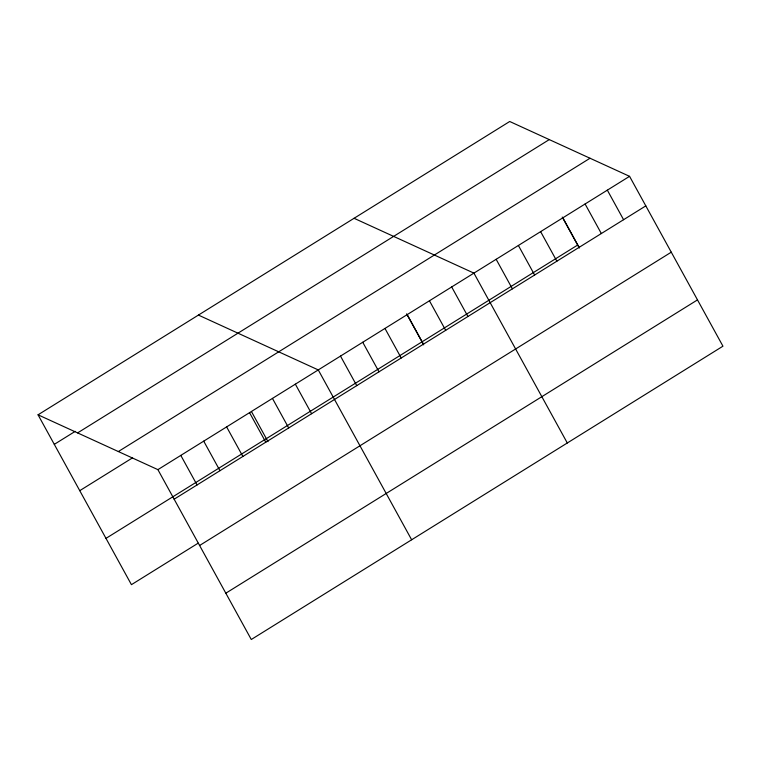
<?xml version="1.0" encoding="UTF-8"?>
<svg xmlns="http://www.w3.org/2000/svg" width="761" height="761" viewBox="0 0 761 761"><rect width="100%" height="100%" fill="white"/><g stroke="black" fill="none" stroke-linecap="round" stroke-linejoin="round"><path stroke-width="1.14" d="M38.05 414.812L509.718 121.494L629.566 176.333L722.95 346.188L251.282 639.506L157.898 469.642L38.05 414.812L131.434 584.667L198.164 543.164M54.297 444.357L75.215 431.354M77.603 432.904L549.271 139.596M118.345 451.549L590.022 158.24M79.753 490.664L132.547 457.837M157.898 469.642L629.566 176.333M105.979 538.369L577.647 245.052M174.145 499.197L645.813 205.879M199.601 545.494L671.269 252.186M225.827 593.2L697.495 299.891M354.065 218.293L473.922 273.123L567.297 442.988M198.421 315.083L318.269 369.922L411.644 539.777M607.335 190.155L623.582 219.71M585.095 203.986L601.342 233.541M562.864 217.817L579.111 247.363M562.255 217.056L579.302 248.076M540.624 231.639L556.871 261.194M518.393 245.47L534.631 275.025M496.153 259.301L512.4 288.847M451.682 286.954L467.929 316.5M429.442 300.776L445.689 330.331M407.211 314.607L423.458 344.162M406.602 313.846L423.658 344.866M384.971 328.438L401.218 357.984M362.74 342.26L378.988 371.815M340.5 356.091L356.747 385.646M295.354 384.162L311.601 413.718M272.448 398.412L288.695 427.958M251.52 411.672L268.005 441.656M249.541 412.662L265.779 442.208M226.626 426.902L242.873 456.457M203.72 441.152L219.967 470.707M180.804 455.401L197.051 484.947"/></g></svg>
